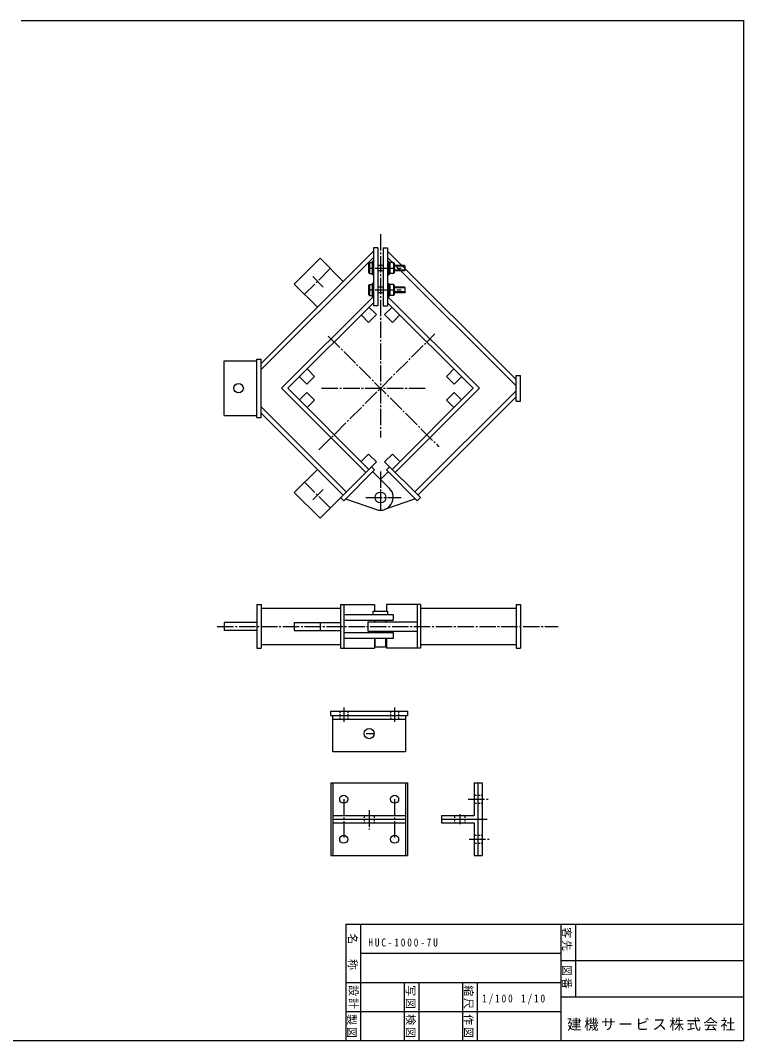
# Model space of a CAD drawing. Units: millimetres, scale not verified. Extents: x -203 to 205, y -142 to 143.
# Drawn here: x 6.5 to 205.1, y -142 to 138.2 of the extents above; entities that cross this region are included whole.
import ezdxf

# ---------------------------------------------------------------- set-up
doc = ezdxf.new("R2010")
doc.units = ezdxf.units.MM
doc.header["$LTSCALE"] = 0.5
doc.linetypes.add('CHAIN2', pattern=[12, 9, -1, 1, -1])
doc.linetypes.add('DASHED1', pattern=[1.8, 1.2, -0.6])
for name, color, linetype in [('0-0_0-0', 7, 'Continuous'), ('0-1_0-1', 7, 'Continuous'), ('0-3_2-0', 7, 'Continuous')]:
    doc.layers.add(name, color=color, linetype=linetype)
doc.styles.add('ＭＳ ゴシック', font='')
doc.styles.get('ＭＳ ゴシック').set_extended_font_data('MS Gothic')

msp = doc.modelspace()

# ---------------------------------------------------------------- linework, layer by layer
at = {"layer": '0-0_0-0'}
for p, q in [((95.9268, -110.0135), (95.9268, -142.0135)), ((95.9268, -110.0135), (205.1356, -110.0135)), ((99.9268, -110.0135), (99.9268, -142.0135)), ((154.9268, -110.0135), (154.9268, -142.0135)), ((158.9268, -110.0135), (158.9268, -129.939)), ((100.0494, -118.0135), (154.864, -118.0135)), ((154.9655, -120.0135), (205.1356, -120.0135)), ((95.9268, -126.0135), (154.7245, -126.0135)), ((111.9268, -126.0822), (111.9268, -142.0135)), ((115.9268, -126.0822), (115.9268, -142.0135)), ((127.9268, -126.0822), (127.9268, -142.0135)), ((131.9268, -126.0822), (131.9268, -142.0135)), ((154.9268, -130.0135), (205.1356, -130.0135)), ((95.9268, -134.0135), (154.7245, -134.0135))]:
    msp.add_line(p, q, dxfattribs=at)
at = {"layer": '0-0_0-0', "color": 3}
msp.add_line((-202.6523, -142.0135), (205.1351, -142.0135), dxfattribs=at)
msp.add_lwpolyline([(6.7068, 138.2208), (205.1351, 138.2208), (205.1351, -142.0135)], dxfattribs=at)
at = {"layer": '0-3_2-0', "color": 2, "linetype": 'CHAIN2'}
for p, q in [((105.4054, 79.4977), (105.4054, 23.6607)), ((103.9711, 70.1757), (111.0811, 70.1757)), ((91.6168, 70.0561), (84.5457, 62.9851)), ((89.6159, 64.986), (86.7727, 67.8292)), ((103.9711, 64.1757), (111.0811, 64.1757)), ((88.4922, 20.2624), (120.312, 52.0822)), ((91.0722, 51.5089), (121.4586, 21.1224)), ((89.1892, 37.1757), (117.9928, 37.1757)), ((105.4054, 14.3408), (105.4054, 3.3391)), ((91.6168, 4.2953), (84.5457, 11.3663)), ((89.6159, 9.3653), (86.7727, 6.5221)), ((101.3513, 7.1757), (111.0811, 7.1757)), ((60.5706, -28.2449), (154.2325, -28.2449)), ((95.2918, -50.5617), (95.2918, -54.4283)), ((109.2919, -50.5617), (109.2919, -54.4283)), ((101.446, -57.6907), (103.5002, -57.6907)), ((95.2918, -75.7027), (95.2918, -86.7027)), ((109.2919, -75.7027), (109.2919, -86.7027)), ((129.4922, -75.7027), (134.9389, -75.7027)), ((102.2918, -78.7579), (102.2918, -84.0017)), ((127.1621, -79.8069), (127.1621, -82.6)), ((132.1621, -81.2027), (134.6617, -81.2027)), ((129.7789, -86.7027), (135.6555, -86.7027))]:
    msp.add_line(p, q, dxfattribs=at)
at = {"layer": '0-3_2-0'}
for p, q in [((103.4554, 75.7737), (103.4554, 59.7737)), ((104.6554, 75.7737), (103.4554, 75.7737)), ((104.6554, 75.7737), (104.6554, 59.7737)), ((106.1554, 75.7737), (107.3554, 75.7737)), ((106.1554, 75.7737), (106.1554, 59.7737)), ((107.3554, 75.7737), (107.3554, 59.7737)), ((72.6291, 42.3002), (103.4554, 73.1266)), ((88.7883, 72.8845), (81.7173, 65.8135)), ((82.3316, 53.6998), (103.4554, 74.8236)), ((88.7883, 72.8845), (95.1523, 66.5205)), ((107.3554, 74.8236), (142.6291, 39.55)), ((107.3554, 73.1266), (142.6291, 37.8529)), ((102.1554, 71.4757), (102.3554, 71.6757)), ((102.1554, 68.8757), (102.1554, 71.4757)), ((102.3554, 71.6757), (103.1554, 71.6757)), ((102.3554, 71.6757), (102.3554, 68.6756)), ((102.3554, 70.1757), (103.1554, 70.1757)), ((106.1554, 70.9257), (104.6554, 70.9257)), ((107.3554, 71.9757), (107.6554, 71.9757)), ((107.6554, 71.9757), (107.6554, 68.3757)), ((107.6554, 71.7757), (107.9554, 71.7757)), ((107.9554, 71.7757), (107.9554, 68.5757)), ((108.9554, 71.6757), (107.9554, 71.6757)), ((107.9554, 70.1757), (108.9554, 70.1757)), ((108.9554, 71.6757), (109.1554, 71.4757)), ((108.9554, 71.6757), (108.9554, 68.6756)), ((109.1554, 71.4757), (109.1554, 68.8757)), ((111.9554, 70.9257), (109.1554, 70.9257)), ((112.1554, 70.7257), (109.1884, 70.7257)), ((111.9554, 70.9257), (112.1554, 70.7257)), ((112.1554, 69.6257), (112.1554, 70.7257)), ((102.1554, 68.8757), (102.3554, 68.6756)), ((102.3554, 68.6756), (103.1554, 68.6756)), ((103.4554, 68.3757), (103.1554, 68.3757)), ((106.1554, 69.4257), (104.6554, 69.4257)), ((107.3554, 68.3757), (107.6554, 68.3757)), ((107.6554, 68.5757), (107.9554, 68.5757)), ((109.1554, 68.8757), (108.9554, 68.6756)), ((111.9554, 69.4257), (109.1554, 69.4257)), ((112.1554, 69.6257), (109.1651, 69.6257)), ((112.1554, 69.6257), (111.9554, 69.4257)), ((88.0813, 59.4495), (81.7173, 65.8135)), ((102.1554, 65.4757), (102.3554, 65.6757)), ((102.1554, 62.8757), (102.1554, 65.4757)), ((102.3554, 65.6757), (103.1554, 65.6757)), ((102.3554, 65.6757), (102.3554, 62.6757)), ((106.1554, 64.9257), (104.6554, 64.9257)), ((107.3554, 65.9757), (107.6554, 65.9757)), ((107.6554, 65.9757), (107.6554, 62.3757)), ((107.6554, 65.7757), (107.9554, 65.7757)), ((107.9554, 65.7757), (107.9554, 62.5757)), ((108.9554, 65.6757), (107.9554, 65.6757)), ((108.9554, 65.6757), (109.1554, 65.4757)), ((108.9554, 65.6757), (108.9554, 62.6757)), ((109.1554, 65.4757), (109.1554, 62.8757)), ((111.9554, 64.9257), (109.1554, 64.9257)), ((112.1554, 64.7257), (109.1884, 64.7257)), ((111.9554, 64.9257), (112.1554, 64.7257)), ((112.1554, 63.6257), (112.1554, 64.7257)), ((78.2525, 37.1757), (103.4554, 62.3786)), ((102.1554, 62.8757), (102.3554, 62.6757)), ((102.3554, 64.1757), (103.1554, 64.1757)), ((102.3554, 62.6757), (103.1554, 62.6757)), ((103.4554, 62.3757), (103.1554, 62.3757)), ((106.1554, 63.4257), (104.6554, 63.4257)), ((107.3554, 62.3786), (132.5583, 37.1757)), ((107.3554, 62.3757), (107.6554, 62.3757)), ((107.6554, 62.5757), (107.9554, 62.5757)), ((107.9554, 64.1757), (108.9554, 64.1757)), ((109.1554, 62.8757), (108.9554, 62.6757)), ((111.9554, 63.4257), (109.1554, 63.4257)), ((112.1554, 63.6257), (109.1651, 63.6257)), ((112.1554, 63.6257), (111.9554, 63.4257)), ((79.9496, 37.1757), (103.4554, 60.6815)), ((104.274, 57.3989), (102.2234, 59.4495)), ((104.6554, 59.7737), (103.4554, 59.7737)), ((106.1554, 59.7737), (107.3554, 59.7737)), ((106.5368, 57.3989), (108.5874, 59.4495)), ((107.3554, 60.6815), (130.8612, 37.1757)), ((72.6291, 43.9973), (82.3316, 53.6998)), ((71.429, 45.1757), (72.6291, 45.1757)), ((71.429, 29.1757), (71.429, 45.1757)), ((72.6291, 29.1757), (72.6291, 45.1757)), ((85.1821, 38.307), (83.1315, 40.3577)), ((125.6286, 38.307), (127.6792, 40.3577)), ((143.8291, 33.6757), (143.8291, 40.6757)), ((101.3749, 14.0533), (78.2525, 37.1757)), ((102.2234, 14.9018), (79.9496, 37.1757)), ((130.8612, 37.1757), (108.5874, 14.9018)), ((132.5583, 37.1757), (109.4359, 14.0533)), ((142.6291, 36.4984), (114.8099, 8.6793)), ((85.1821, 36.0443), (83.1315, 33.9937)), ((142.6291, 34.8013), (115.6585, 7.8307)), ((125.6286, 36.0443), (127.6792, 33.9937)), ((142.6291, 33.6757), (143.8291, 33.6757)), ((96.0009, 8.6793), (72.6291, 32.0511)), ((62.429, 29.6757), (71.429, 29.6757)), ((71.429, 29.1757), (72.6291, 29.1757)), ((95.1523, 7.8308), (72.6291, 30.354)), ((104.274, 16.9524), (88.7883, 1.4668)), ((106.5368, 16.9524), (108.5874, 14.9018)), ((106.5368, 16.9524), (116.3656, 7.1237)), ((88.0813, 14.9018), (81.7173, 8.5379)), ((103.779, 14.7604), (95.2938, 6.2751)), ((103.779, 14.7604), (102.9305, 15.6089)), ((103.2747, 14.256), (107.8802, 9.6506)), ((107.5361, 14.256), (105.4054, 12.1254)), ((107.0317, 14.7604), (107.8803, 15.6089)), ((107.0317, 14.7604), (115.517, 6.2751)), ((88.7883, 1.4668), (81.7173, 8.5379)), ((95.2938, 6.2751), (94.4452, 7.1237)), ((95.7981, 6.7794), (104.2668, 3.866)), ((115.0127, 6.7794), (106.544, 3.866)), ((115.517, 6.2751), (116.3656, 7.1237)), ((71.429, -22.2449), (71.429, -34.2449)), ((71.429, -22.2449), (72.6291, -22.2449)), ((72.6291, -22.2449), (72.6291, -34.2449)), ((94.4452, -22.2449), (103.779, -22.2449)), ((94.4452, -22.2449), (94.4452, -34.2449)), ((95.2938, -22.2449), (95.2938, -34.2449)), ((103.779, -22.2449), (103.779, -24.0449)), ((116.3656, -22.2449), (107.0317, -22.2449)), ((107.0317, -22.2449), (107.0317, -24.0449)), ((115.517, -22.2449), (115.517, -34.2449)), ((116.3656, -22.2449), (116.3656, -34.2449)), ((142.6291, -22.2449), (142.6291, -34.2449)), ((142.6291, -22.2449), (143.8291, -22.2449)), ((143.8291, -22.2449), (143.8291, -34.2449)), ((72.6291, -23.2448), (94.4452, -23.2448)), ((95.2938, -24.9449), (108.9054, -24.9449)), ((103.4054, -24.0449), (107.4054, -24.0449)), ((103.4054, -24.9449), (103.4054, -24.0449)), ((107.4054, -24.9449), (107.4054, -24.0449)), ((108.9054, -24.9449), (108.9054, -26.5449)), ((116.3656, -23.2448), (142.6291, -23.2448)), ((81.7173, -27.1449), (94.4452, -27.1449)), ((88.7883, -27.1449), (88.7883, -29.3449)), ((95.2938, -26.5449), (108.9054, -26.5449)), ((101.9054, -26.9449), (115.517, -26.9449)), ((103.779, -26.5449), (103.779, -26.9449)), ((103.9054, -26.9449), (103.9054, -26.5449)), ((106.9054, -26.9449), (106.9054, -26.5449)), ((107.0317, -26.5449), (107.0317, -26.9449)), ((71.429, -29.3449), (62.429, -29.3449)), ((95.2938, -29.9449), (108.9054, -29.9449)), ((103.779, -29.5449), (103.779, -29.9449)), ((103.9054, -29.9449), (103.9054, -29.5449)), ((106.9054, -29.9449), (106.9054, -29.5449)), ((107.0317, -29.5449), (107.0317, -29.9449)), ((72.6291, -33.2449), (94.4452, -33.2449)), ((103.779, -31.5449), (103.779, -34.2449)), ((103.9054, -33.7449), (103.9054, -31.5449)), ((106.9054, -33.7449), (106.9054, -31.5449)), ((107.0317, -31.5449), (107.0317, -34.2449)), ((116.3656, -33.2449), (142.6291, -33.2449)), ((71.429, -34.2449), (72.6291, -34.2449)), ((94.4452, -34.2449), (103.779, -34.2449)), ((103.9054, -33.7449), (104.1054, -33.9449)), ((106.7054, -33.9449), (104.1054, -33.9449)), ((106.7054, -33.9449), (106.9054, -33.7449)), ((116.3656, -34.2449), (107.0317, -34.2449)), ((142.6291, -34.2449), (143.8291, -34.2449)), ((91.7919, -52.6907), (91.7919, -51.4907)), ((91.7919, -52.6907), (112.7918, -52.6907)), ((92.2919, -62.6907), (92.2919, -52.6907)), ((92.2919, -53.6907), (112.2918, -53.6907)), ((91.7919, -71.2027), (91.7919, -91.2027)), ((92.2919, -71.2027), (92.2919, -91.2027)), ((112.2918, -71.2027), (112.2918, -91.2027)), ((131.1621, -71.2027), (133.3622, -71.2027)), ((131.1621, -71.2027), (131.1621, -80.2027)), ((132.1621, -71.2027), (132.1621, -91.2027)), ((133.3622, -71.2027), (133.3622, -91.2027)), ((92.2919, -80.2027), (112.2918, -80.2027)), ((92.2919, -81.2027), (112.2918, -81.2027)), ((122.1622, -80.2027), (131.1621, -80.2027)), ((122.1622, -81.2027), (132.1621, -81.2027)), ((92.2919, -82.2027), (112.2918, -82.2027)), ((131.1621, -82.2027), (131.1621, -91.2027)), ((91.7919, -91.2027), (112.7918, -91.2027)), ((131.1621, -91.2027), (133.3622, -91.2027))]:
    msp.add_line(p, q, dxfattribs=at)
at = {"layer": '0-3_2-0', "linetype": 'DASHED1'}
for p, q in [((94.1918, -51.4907), (94.1918, -53.6907)), ((96.3918, -51.4907), (96.3918, -53.6907)), ((108.1919, -51.4907), (108.1919, -53.6907)), ((110.3918, -51.4907), (110.3918, -53.6907)), ((131.1621, -74.6027), (133.3622, -74.6027)), ((131.1621, -76.8027), (133.3622, -76.8027)), ((100.8918, -80.2027), (100.8918, -82.2027)), ((103.6918, -80.2027), (103.6918, -82.2027)), ((125.7621, -80.2027), (125.7621, -82.2027)), ((128.5621, -80.2027), (128.5621, -82.2027)), ((131.1621, -85.6027), (133.3622, -85.6027)), ((131.1621, -87.8027), (133.3622, -87.8027))]:
    msp.add_line(p, q, dxfattribs=at)
at = {"layer": '0-3_2-0'}
for points in [[(103.4554, 71.9757), (103.1554, 71.9757), (103.1554, 68.3757)], [(108.9554, 68.6756), (108.1817, 68.6756), (107.9554, 68.6756)], [(103.4554, 65.9757), (103.1554, 65.9757), (103.1554, 62.3757)], [(108.9554, 62.6757), (108.1817, 62.6757), (107.9554, 62.6757)], [(104.274, 57.3989), (102.1527, 55.2776), (100.1021, 57.3282)], [(106.5368, 57.3989), (108.6581, 55.2776), (110.7087, 57.3282)], [(62.429, 29.6757), (62.429, 44.6757), (71.429, 44.6757)], [(85.1821, 38.307), (87.3035, 40.4283), (85.2529, 42.479)], [(125.6286, 38.307), (123.5073, 40.4284), (125.5579, 42.479)], [(142.6291, 33.6757), (142.6291, 40.6757), (143.8291, 40.6757)], [(85.1821, 36.0443), (87.3035, 33.923), (85.2529, 31.8724)], [(125.6286, 36.0443), (123.5073, 33.923), (125.5579, 31.8724)], [(104.274, 16.9524), (102.1527, 19.0737), (100.1021, 17.0231)], [(106.5368, 16.9524), (108.6581, 19.0737), (110.7087, 17.0231)], [(71.429, -27.1449), (62.429, -27.1449), (62.429, -29.3449)], [(81.7173, -27.1449), (81.7173, -29.3449), (94.4452, -29.3449)], [(101.9054, -26.9449), (101.9054, -29.5449), (115.517, -29.5449)], [(108.9054, -29.9449), (108.9054, -31.5449), (95.2938, -31.5449)], [(91.7919, -51.4907), (112.7918, -51.4907), (112.7918, -52.6907)], [(112.2918, -52.6907), (112.2918, -62.6907), (92.2919, -62.6907)], [(91.7919, -71.2027), (112.7918, -71.2027), (112.7918, -91.2027)], [(122.1622, -80.2027), (122.1622, -82.2027), (131.1621, -82.2027)]]:
    msp.add_lwpolyline(points, dxfattribs=at)
for centre, radius in [((66.429, 37.1757), 1.3), ((105.4054, 7.1757), 1.5), ((102.2918, -57.6907), 1.4), ((95.2918, -75.7027), 1.1), ((109.2919, -75.7027), 1.1), ((95.2918, -86.7027), 1.1), ((109.2919, -86.7027), 1.1)]:
    msp.add_circle(centre, radius, dxfattribs=at)
msp.add_arc((105.4054, 7.1757), 3.5, 251.01591, 45.00043, dxfattribs=at)

# ---------------------------------------------------------------- texts
at = {"layer": '0-0_0-0', "char_height": 2.199, "attachment_point": 7, "rotation": 270, "style": 'ＭＳ ゴシック'}
for s, insert in [('\\T1.17;客先', (155.2066, -110.8959)), ('\\T1.17;名\u3000称', (96.3899, -112.5833)), ('\\T1.17;図番', (155.2066, -121.2611)), ('\\T1.17;設計', (96.631, -126.8053)), ('\\T1.17;写図', (112.2994, -126.8053)), ('\\T1.17;縮尺', (128.2088, -126.8053)), ('\\T1.17;製図', (96.1489, -134.76)), ('\\T1.17;検図', (112.2994, -134.76)), ('\\T1.17;作図', (128.2088, -134.76))]:
    msp.add_mtext(s, dxfattribs=dict(at, insert=insert))
at = {"layer": '0-0_0-0', "insert": (156.6529, -139.34), "char_height": 2.933, "attachment_point": 7, "style": 'ＭＳ ゴシック'}
msp.add_mtext('\\T1.17;建機サービス株式会社', dxfattribs=at)
at = {"layer": '0-1_0-1', "char_height": 2.199, "attachment_point": 7, "style": 'ＭＳ ゴシック'}
for s, insert in [('\\T1.4;\\W0.85;HUC-1000-7U', (102.0714, -116.1959)), ('\\T1.4;\\W0.85;1/100\\~1/10', (133.3267, -132.0678))]:
    msp.add_mtext(s, dxfattribs=dict(at, insert=insert))

doc.saveas('drawing.dxf')
